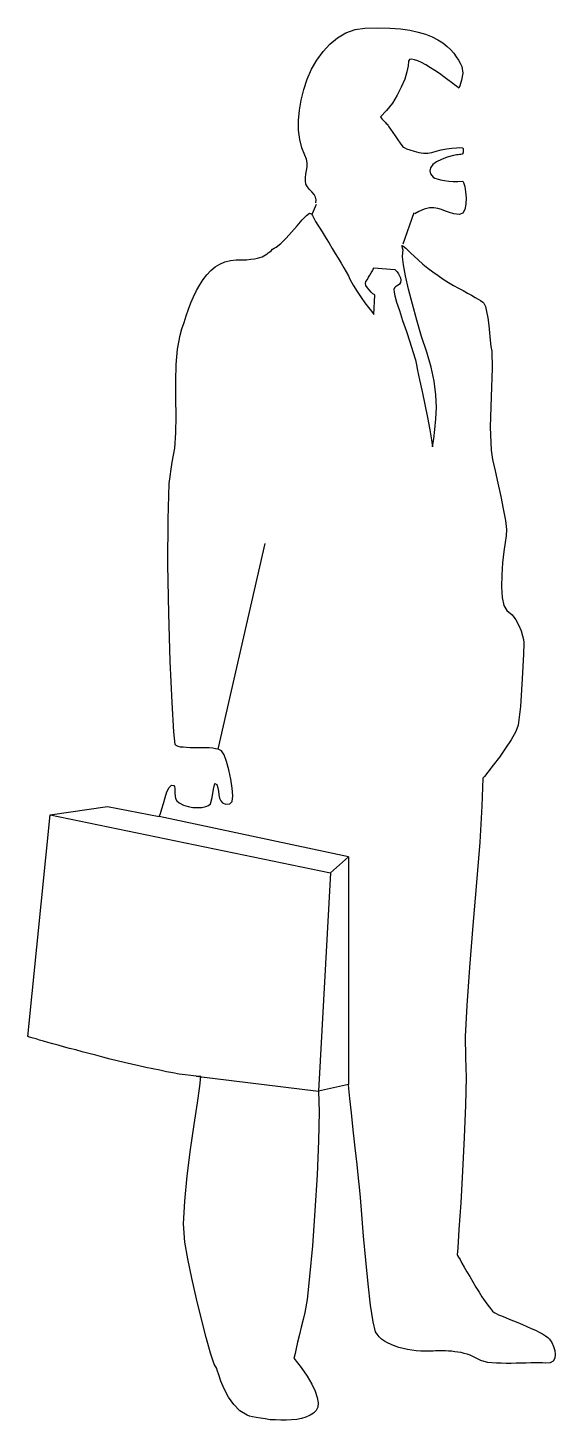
# Model space of a CAD drawing. Extents: x 140.6 to 141.3, y 51.74 to 53.57.
import ezdxf

# ---------------------------------------------------------------- set-up
doc = ezdxf.new("R2010")
doc.units = 0
doc.layers.get('0').update_dxf_attribs({"linetype": 'CONTINUOUS'})

msp = doc.modelspace()

# ---------------------------------------------------------------- linework, layer by layer
for p, q in [((140.9821, 53.3343), (140.9767, 53.3223)), ((141.1102, 53.3236), (141.0956, 53.2822)), ((140.8534, 52.6201), (140.9151, 52.8899)), ((140.6328, 52.5338), (140.708, 52.5448)), ((140.708, 52.5448), (140.7758, 52.5316)), ((141.0243, 52.4789), (141.0243, 52.1801)), ((141.001, 52.458), (140.9852, 52.1716)), ((140.8243, 52.1913), (140.9852, 52.1716))]:
    msp.add_line(p, q)
at = {"linetype": 'CONTINUOUS'}
for points in [[(140.9814, 53.3366), (140.982, 53.3403), (140.9812, 53.344), (140.9792, 53.3474), (140.9762, 53.3508), (140.9732, 53.3539), (140.9706, 53.3576), (140.9686, 53.3612), (140.9678, 53.3655), (140.9679, 53.3698), (140.9683, 53.3743), (140.9693, 53.3791), (140.97, 53.384), (140.9701, 53.3891), (140.9693, 53.394), (140.9673, 53.3992), (140.9633, 53.4087), (140.9605, 53.4196), (140.959, 53.4318), (140.959, 53.4445), (140.9599, 53.4579), (140.9624, 53.4714), (140.9657, 53.4853), (140.9703, 53.4988), (140.976, 53.5117), (140.983, 53.5237), (140.9911, 53.535), (141.0001, 53.5448), (141.01, 53.5531), (141.0211, 53.5595), (141.033, 53.5637), (141.0461, 53.5656), (141.0631, 53.5661), (141.0785, 53.5657), (141.0925, 53.5648), (141.1048, 53.563), (141.116, 53.5606), (141.1256, 53.5576), (141.1343, 53.5541), (141.1418, 53.5503), (141.1484, 53.5462), (141.1538, 53.5418), (141.1585, 53.5375), (141.1626, 53.5328), (141.1659, 53.5282), (141.1688, 53.5239), (141.1711, 53.5196), (141.1731, 53.5153), (141.1745, 53.5068), (141.173, 53.4974), (141.1707, 53.4899), (141.1695, 53.4869), (141.1689, 53.4875), (141.1668, 53.4891), (141.1638, 53.4913), (141.1596, 53.4944), (141.1549, 53.4981), (141.1495, 53.5019), (141.1438, 53.506), (141.1379, 53.5101), (141.1319, 53.5138), (141.1259, 53.5176), (141.1205, 53.5205), (141.1154, 53.523), (141.1109, 53.5243), (141.1073, 53.525), (141.1046, 53.5245), (141.103, 53.5224)], [(141.103, 53.5224), (141.1028, 53.5163), (141.1011, 53.5082), (141.0982, 53.4989), (141.0937, 53.4884), (141.0883, 53.4776), (141.082, 53.4671), (141.0745, 53.4576), (141.0664, 53.4493), (141.0682, 53.4468), (141.07, 53.445), (141.0717, 53.4434), (141.0729, 53.4419), (141.0741, 53.4406), (141.0753, 53.4397), (141.0762, 53.4385), (141.0768, 53.4375), (141.0776, 53.4363), (141.0797, 53.4332), (141.0826, 53.4289), (141.0858, 53.4243), (141.0894, 53.4194), (141.0923, 53.415), (141.0946, 53.4116), (141.0961, 53.4098), (141.0976, 53.4092), (141.1006, 53.4076), (141.1051, 53.4059), (141.1108, 53.4043), (141.1169, 53.4026), (141.1229, 53.4019), (141.1286, 53.4015), (141.1338, 53.4025), (141.1396, 53.4042), (141.1463, 53.4059), (141.1533, 53.4072), (141.16, 53.4083), (141.1661, 53.4088), (141.1707, 53.409), (141.174, 53.4086), (141.1749, 53.408), (141.1748, 53.4058), (141.1748, 53.4043), (141.1748, 53.4031), (141.1747, 53.4016), (141.1744, 53.401), (141.1735, 53.4004), (141.172, 53.4001), (141.1701, 53.3999), (141.1683, 53.3996), (141.1662, 53.3994), (141.1644, 53.3991), (141.1625, 53.3988), (141.154, 53.3966), (141.1464, 53.3935), (141.1399, 53.3903), (141.1353, 53.3868), (141.1322, 53.3826), (141.1312, 53.3787), (141.1323, 53.3744), (141.1358, 53.3704), (141.1376, 53.3691), (141.1409, 53.3681), (141.1451, 53.3668), (141.1503, 53.3658), (141.156, 53.365), (141.162, 53.3646), (141.1681, 53.3645), (141.1745, 53.3649), (141.1756, 53.3631), (141.177, 53.3582), (141.1781, 53.3509), (141.1788, 53.343), (141.1786, 53.3348), (141.1772, 53.3279), (141.1744, 53.3231), (141.1698, 53.3214), (141.1629, 53.3222), (141.1571, 53.3238), (141.1517, 53.3257), (141.1466, 53.3277), (141.1418, 53.3293), (141.1364, 53.33), (141.1306, 53.3299), (141.1236, 53.3282), (141.1169, 53.3253), (141.1114, 53.3223)], [(140.9758, 53.3223), (140.977, 53.3198), (140.9789, 53.3165), (140.9813, 53.3123), (140.9843, 53.3074), (140.9876, 53.302), (140.9913, 53.2962), (140.9949, 53.2898), (140.9989, 53.2835), (141.0031, 53.2768), (141.007, 53.2701), (141.011, 53.2638), (141.0146, 53.2574), (141.0182, 53.2514), (141.0213, 53.2459), (141.0243, 53.2407), (141.0264, 53.2365), (141.0307, 53.2286), (141.0358, 53.2204), (141.041, 53.2126), (141.0461, 53.2056), (141.0507, 53.1992), (141.0546, 53.1944), (141.057, 53.1913), (141.0579, 53.1901), (141.0589, 53.2156), (141.0582, 53.2162), (141.0564, 53.2174), (141.054, 53.2195), (141.0516, 53.2223), (141.0492, 53.225), (141.0473, 53.228), (141.0467, 53.2308), (141.0473, 53.2335), (141.0492, 53.2359), (141.0507, 53.2389), (141.0525, 53.2417), (141.0543, 53.2447), (141.0558, 53.2474), (141.057, 53.2495), (141.0576, 53.2508), (141.0579, 53.2514), (141.0852, 53.2492), (141.0855, 53.2489), (141.0867, 53.2477), (141.0883, 53.2459), (141.0901, 53.2435), (141.0916, 53.2407), (141.0928, 53.238), (141.0931, 53.235), (141.0925, 53.2323), (141.0913, 53.2301), (141.0895, 53.2286), (141.0876, 53.2274), (141.0861, 53.2265), (141.0849, 53.225), (141.084, 53.2229), (141.0843, 53.2192), (141.0852, 53.2144), (141.0876, 53.2065), (141.0913, 53.1953), (141.0955, 53.1823), (141.1004, 53.168), (141.1049, 53.1541), (141.1088, 53.1414), (141.1122, 53.1307), (141.1137, 53.1241), (141.1152, 53.1165), (141.1176, 53.1044), (141.121, 53.0892), (141.1246, 53.0723), (141.1283, 53.055), (141.1313, 53.0389), (141.1334, 53.0256), (141.1346, 53.0165), (141.1364, 53.0271), (141.1379, 53.0395), (141.1392, 53.0532), (141.1398, 53.0683), (141.1392, 53.0847), (141.137, 53.1026), (141.1331, 53.121), (141.1273, 53.1407), (141.1204, 53.1614), (141.114, 53.1829), (141.1083, 53.2038), (141.1031, 53.2235), (141.0992, 53.2407), (141.0967, 53.2553), (141.0955, 53.2659), (141.0958, 53.2714), (141.0961, 53.2744), (141.0955, 53.2771), (141.0949, 53.2795), (141.0946, 53.2807), (141.0958, 53.2802), (141.0995, 53.2771), (141.1058, 53.2711), (141.1158, 53.2617), (141.1222, 53.2562), (141.1285, 53.2508), (141.1352, 53.2459), (141.1422, 53.2411), (141.1489, 53.2365), (141.1558, 53.2323), (141.1625, 53.2283), (141.1689, 53.2247), (141.1749, 53.2214), (141.1807, 53.218), (141.1858, 53.2153), (141.1907, 53.2126), (141.1946, 53.2104), (141.1979, 53.2083), (141.2007, 53.2065), (141.2022, 53.205), (141.2043, 53.2007), (141.2058, 53.1941), (141.2073, 53.1856), (141.2085, 53.1759), (141.2095, 53.1659), (141.2104, 53.1565), (141.2113, 53.1483), (141.2125, 53.142), (141.2131, 53.1198), (141.2116, 53.0823), (141.2104, 53.0423), (141.2116, 53.0122), (141.2137, 53.0001), (141.217, 52.9853), (141.2207, 52.9689), (141.2243, 52.9516), (141.2276, 52.9353), (141.2304, 52.9201), (141.2319, 52.908), (141.2316, 52.8998), (141.2301, 52.8913), (141.2285, 52.8792), (141.2267, 52.8644), (141.2258, 52.8486), (141.2252, 52.8328), (141.2261, 52.8189), (141.2285, 52.8083), (141.2325, 52.8019), (141.2392, 52.7962), (141.2443, 52.7895), (141.2482, 52.7822), (141.251, 52.7753), (141.2528, 52.7689), (141.254, 52.7638), (141.2546, 52.7601), (141.2546, 52.7589), (141.254, 52.7447), (141.2525, 52.7122), (141.2504, 52.6762), (141.2473, 52.6516), (141.244, 52.6431), (141.2382, 52.6325), (141.2307, 52.6213), (141.2225, 52.6095), (141.2146, 52.5989), (141.2076, 52.5901), (141.2028, 52.5841), (141.201, 52.5819), (141.1997, 52.5453), (141.1967, 52.4983), (141.1925, 52.445), (141.1879, 52.3886), (141.1834, 52.3337), (141.1798, 52.284), (141.1777, 52.2434), (141.1779, 52.2159), (141.1789, 52.1895), (141.1779, 52.1531), (141.1764, 52.1107), (141.1743, 52.0668), (141.1719, 52.0249), (141.1695, 51.9901), (141.1679, 51.9661), (141.1673, 51.9571), (141.1676, 51.9561), (141.1689, 51.954), (141.171, 51.9507), (141.1734, 51.9461), (141.1764, 51.9407), (141.1798, 51.9346), (141.1837, 51.9283), (141.1876, 51.9216), (141.1916, 51.9146), (141.1958, 51.908), (141.1997, 51.9016), (141.2037, 51.8958), (141.2073, 51.8907), (141.2107, 51.8864), (141.2134, 51.8831), (141.2158, 51.8813), (141.2182, 51.8801), (141.2216, 51.8783), (141.2255, 51.8767), (141.2304, 51.8746), (141.2355, 51.8725), (141.241, 51.8704), (141.2467, 51.868), (141.2528, 51.8655), (141.2585, 51.8631), (141.2643, 51.8604), (141.2698, 51.8579), (141.2749, 51.8555), (141.2792, 51.8531), (141.2831, 51.8507), (141.2861, 51.8486), (141.2882, 51.8464), (141.2913, 51.8419), (141.2937, 51.8367), (141.2952, 51.8313), (141.2958, 51.8261), (141.2952, 51.8213), (141.2931, 51.8176), (141.2891, 51.8152), (141.2831, 51.8149), (141.2792, 51.8152), (141.2746, 51.8152), (141.2691, 51.8152), (141.2637, 51.8152), (141.2576, 51.8149), (141.2513, 51.8146), (141.2446, 51.8146), (141.2379, 51.8143), (141.2316, 51.8143), (141.2249, 51.8146), (141.2188, 51.8146), (141.2128, 51.8152), (141.2073, 51.8158), (141.2025, 51.817), (141.1982, 51.8183), (141.1946, 51.8201), (141.1913, 51.8219), (141.1879, 51.8237), (141.184, 51.8252), (141.1804, 51.8264), (141.1761, 51.8273), (141.1722, 51.8286), (141.1679, 51.8292), (141.164, 51.8298), (141.1598, 51.8304), (141.1558, 51.8307), (141.1519, 51.831), (141.1483, 51.831), (141.1449, 51.831), (141.1416, 51.831), (141.1386, 51.831), (141.1358, 51.8307), (141.1307, 51.8304), (141.1249, 51.8304), (141.1195, 51.8307), (141.1134, 51.831), (141.1076, 51.8319), (141.1019, 51.8328), (141.0964, 51.834), (141.0907, 51.8355), (141.0855, 51.837), (141.0804, 51.8392), (141.0758, 51.8413), (141.0716, 51.8437), (141.0679, 51.8464), (141.0646, 51.8495), (141.0619, 51.8528), (141.0601, 51.8561), (141.0567, 51.8689), (141.0534, 51.8907), (141.0501, 51.9189), (141.047, 51.9501), (141.0443, 51.9813), (141.0419, 52.0098), (141.0401, 52.0322), (141.0389, 52.0455), (141.0376, 52.0574), (141.0358, 52.0752), (141.0334, 52.0974), (141.0307, 52.1207), (141.0282, 52.1431), (141.0264, 52.1619), (141.0249, 52.1752), (141.0243, 52.1801), (140.9852, 52.1716), (140.9858, 52.1443), (140.9852, 52.1065), (140.9831, 52.0619), (140.9804, 52.0146), (140.977, 51.9689), (140.9734, 51.9286), (140.9701, 51.8983), (140.9673, 51.8813), (140.9649, 51.8719), (140.9625, 51.8622), (140.9601, 51.8522), (140.9576, 51.8425), (140.9558, 51.834), (140.9543, 51.8273), (140.9531, 51.8228), (140.9528, 51.8213), (140.9622, 51.8092), (140.9701, 51.7976), (140.9761, 51.7873), (140.9807, 51.7779), (140.9834, 51.7698), (140.9846, 51.7628), (140.9843, 51.757), (140.9822, 51.7528), (140.9785, 51.7492), (140.974, 51.7464), (140.9685, 51.744), (140.9628, 51.7422), (140.9564, 51.741), (140.9495, 51.7404), (140.9425, 51.7401), (140.9355, 51.7401), (140.9285, 51.7404), (140.9216, 51.7407), (140.9152, 51.7416), (140.9088, 51.7425), (140.9034, 51.7434), (140.8985, 51.7443), (140.8946, 51.7455), (140.8916, 51.7464), (140.8819, 51.7522), (140.8737, 51.7604), (140.867, 51.7704), (140.8613, 51.781), (140.857, 51.791), (140.854, 51.7995), (140.8522, 51.8055), (140.8516, 51.8076), (140.8482, 51.8137), (140.8434, 51.828), (140.8376, 51.8483), (140.8313, 51.8725), (140.8249, 51.8992), (140.8188, 51.9261), (140.8134, 51.9516), (140.8094, 51.9737), (140.8079, 51.9974), (140.8094, 52.0271), (140.8125, 52.0604), (140.817, 52.0949), (140.8219, 52.1277), (140.8261, 52.1562), (140.8294, 52.178), (140.8307, 52.1907), (140.8243, 52.1913), (140.8173, 52.1919), (140.81, 52.1931), (140.8022, 52.194), (140.794, 52.1955), (140.7855, 52.1971), (140.7767, 52.1989), (140.7676, 52.2007), (140.7585, 52.2025), (140.7491, 52.2046), (140.7397, 52.2068), (140.73, 52.2092), (140.7206, 52.2113), (140.7113, 52.2137), (140.7019, 52.2162), (140.6925, 52.2186), (140.6837, 52.221), (140.6749, 52.2231), (140.6664, 52.2256), (140.6582, 52.2277), (140.6503, 52.2298), (140.6431, 52.2319), (140.6361, 52.2337), (140.6297, 52.2355), (140.624, 52.2371), (140.6188, 52.2386), (140.6143, 52.2401), (140.6103, 52.241), (140.6073, 52.2419), (140.6052, 52.2425), (140.604, 52.2431), (140.6034, 52.2431), (140.6328, 52.5338), (141.001, 52.458), (141.0243, 52.4789), (140.7758, 52.5316), (140.7776, 52.5356), (140.7794, 52.5416), (140.7816, 52.5489), (140.7837, 52.5568), (140.7861, 52.5641), (140.7888, 52.5698), (140.7919, 52.5728), (140.7949, 52.5725), (140.7961, 52.571), (140.7964, 52.5686), (140.7964, 52.5656), (140.7964, 52.5622), (140.7967, 52.5586), (140.7973, 52.5553), (140.7991, 52.5522), (140.8022, 52.5495), (140.8076, 52.5468), (140.8137, 52.545), (140.8201, 52.5437), (140.8264, 52.5434), (140.8319, 52.5437), (140.837, 52.5447), (140.8407, 52.5462), (140.8431, 52.5483), (140.8455, 52.5565), (140.8473, 52.5674), (140.8491, 52.575), (140.8516, 52.5738), (140.8528, 52.5695), (140.8537, 52.565), (140.8543, 52.5601), (140.8552, 52.5559), (140.8567, 52.5522), (140.8591, 52.5495), (140.8631, 52.548), (140.8685, 52.5483), (140.8716, 52.5516), (140.8725, 52.5589), (140.8719, 52.5689), (140.87, 52.5807), (140.8673, 52.5928), (140.8643, 52.6037), (140.861, 52.6125), (140.8579, 52.6177), (140.8561, 52.6189), (140.8534, 52.6201), (140.85, 52.6207), (140.8461, 52.6213), (140.8416, 52.6216), (140.8367, 52.6216), (140.8316, 52.6219), (140.8264, 52.6219), (140.8213, 52.6219), (140.8164, 52.6219), (140.8116, 52.6222), (140.8073, 52.6225), (140.8037, 52.6228), (140.8006, 52.6237), (140.7982, 52.6247), (140.797, 52.6262), (140.7952, 52.6428), (140.7928, 52.6813), (140.7904, 52.7356), (140.7885, 52.798), (140.7873, 52.8622), (140.7876, 52.9213), (140.7891, 52.9683), (140.7928, 52.9965), (140.7964, 53.0147), (140.7979, 53.035), (140.7982, 53.0568), (140.7979, 53.0798), (140.7976, 53.1026), (140.7982, 53.1244), (140.7997, 53.1447), (140.8034, 53.1629), (140.8058, 53.1713), (140.8085, 53.1798), (140.8113, 53.1883), (140.8143, 53.1971), (140.8176, 53.2053), (140.821, 53.2135), (140.8249, 53.2214), (140.8291, 53.2289), (140.8337, 53.2359), (140.8385, 53.242), (140.8437, 53.2477), (140.8494, 53.2526), (140.8555, 53.2562), (140.8622, 53.2592), (140.8695, 53.2611), (140.877, 53.2617), (140.8843, 53.2617), (140.8907, 53.262), (140.8961, 53.2626), (140.901, 53.2632), (140.9049, 53.2638), (140.9082, 53.2647), (140.911, 53.2659), (140.9134, 53.2671), (140.9155, 53.2683), (140.9176, 53.2695), (140.9191, 53.2711), (140.921, 53.2723), (140.9228, 53.2738), (140.9246, 53.2756), (140.927, 53.2771), (140.9295, 53.2786), (140.9355, 53.2832), (140.9425, 53.2901), (140.9498, 53.298), (140.957, 53.3065), (140.9637, 53.3141), (140.9691, 53.3198), (140.9734, 53.3229), (140.9758, 53.3223)]]:
    msp.add_lwpolyline(points, dxfattribs=at)

doc.saveas('drawing.dxf')
